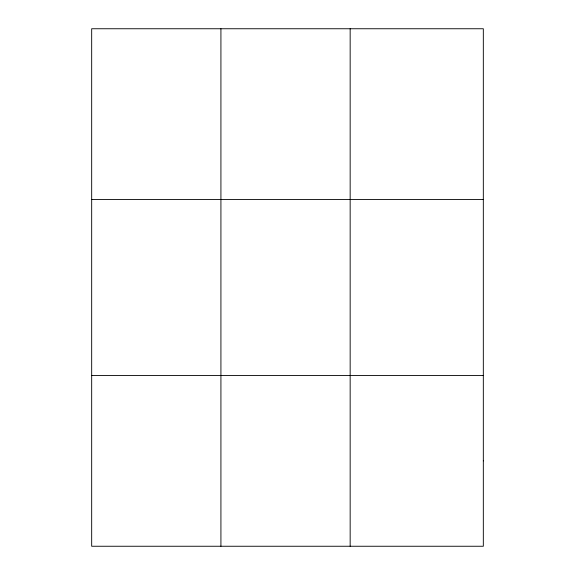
<?xml version="1.0" encoding="UTF-8"?>
<svg xmlns="http://www.w3.org/2000/svg" width="575" height="575" viewBox="0 0 575 575"><rect width="100%" height="100%" fill="white"/><g stroke="black" fill="none" stroke-linecap="round" stroke-linejoin="round"><path stroke-width="0.86" d="M220.922 28.75L220.922 546.25M350.161 28.75L350.161 546.25M91.677 199.525L483.323 199.525M91.677 375.475L483.323 375.475M483.323 460.863L483.323 546.25L91.677 546.25L91.677 28.75L483.323 28.75L483.323 460.863"/></g></svg>
